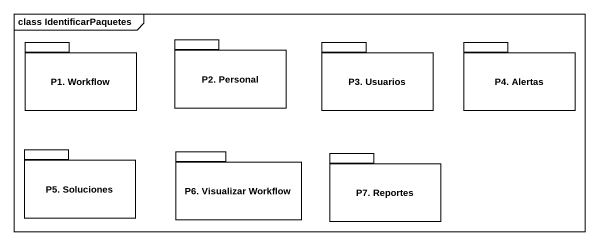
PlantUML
@startuml
mainframe class IdentificarPaquetes
package "P1. Workflow" as P1_Workflow {
}
package "P2. Personal" as P2_Personal {
}
package "P3. Usuarios" as P3_Usuarios {
}
package "P4. Alertas" as P4_Alertas {
}
package "P5. Soluciones" as P5_Soluciones {
}
package "P6. Visualizar Workflow" as P6_Visualizar_Workflow {
}
package "P7. Reportes" as P7_Reportes {
}
@enduml
